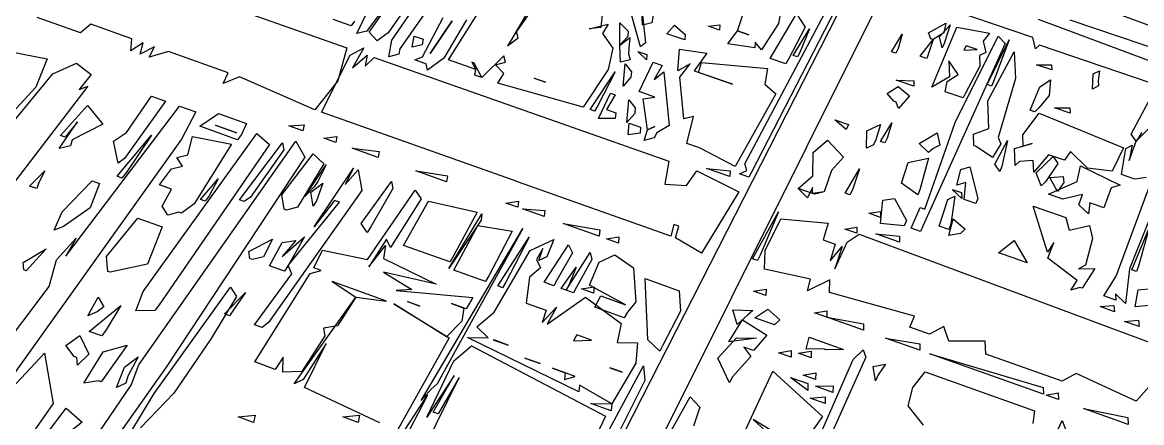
# Model space of a CAD drawing. Extents: x -685 to 123, y -1272 to 108.
# Drawn here: x -190.3 to 3.5, y -98.1 to -28.8 of the extents above; entities that cross this region are included whole.
import ezdxf

# ---------------------------------------------------------------- set-up
doc = ezdxf.new("R2010")
doc.units = 0

msp = doc.modelspace()

# ---------------------------------------------------------------- linework, layer by layer
for p, q in [((-137.0249, -199.4602), (-23.4357, 22.9217)), ((-18.7352, 21.3717), (-97.2268, -135.8497)), ((-107.6402, -8.7509), (-124.956, -33.3709)), ((-117.1517, -16.5052), (-126.9608, -30.6384)), ((-130.2625, -30.4937), (-121.3988, -17.8715)), ((-121.3988, -17.8715), (-130.0823, -29.5451)), ((-116.5447, -35.3017), (-107.429, -20.8156)), ((-116.5447, -35.3017), (-107.429, -20.8156)), ((-100.5683, -23.192), (-105.774, -32.0422)), ((-65.215, -53.2927), (-48.5265, -21.8846)), ((-13.3205, -22.6317), (15.6149, -33.3058)), ((-104.7404, -30.4295), (-99.8047, -23.4565)), ((-80.5495, -24.479), (-81.3171, -28.9097)), ((-48.5638, -24.5371), (-64.0523, -54.732)), ((-151.7634, -27.0268), (-134.1396, -33.2207)), ((-132.4, -30.76), (-130.3208, -26.4515)), ((-126.3521, -31.8643), (-123.0063, -27.019)), ((-89.8525, -26.9037), (-90.1397, -29.6729)), ((-89.8525, -26.9037), (-90.1397, -29.6729)), ((-83.2642, -33.0246), (-85.0722, -26.664)), ((-82.9355, -29.2996), (-83.075, -26.4124)), ((-83.075, -26.4124), (-82.407, -32.3566)), ((-66.4653, -30.2739), (-65.0851, -26.1118)), ((-58.9238, -26.4002), (-59.4054, -28.9885)), ((-15.3636, -31.4512), (-32.3721, -25.6422)), ((-180.2506, -30.6351), (-187.7548, -27.9735)), ((-133.3857, -29.399), (-136.5043, -28.306)), ((-132.8098, -28.5897), (-133.3857, -29.399)), ((-121.0276, -34.7487), (-117.4264, -27.9771)), ((-115.8764, -28.5179), (-119.688, -34.2)), ((-119.688, -34.2), (-115.8764, -28.5179)), ((-113.4047, -28.3935), (-117.331, -35.0262)), ((-86.843, -32.7505), (-86.8703, -28.8898)), ((-86.8703, -28.8898), (-85.4165, -30.351)), ((-81.3171, -28.9097), (-82.9355, -29.2996)), ((-59.4054, -28.9885), (-62.3178, -33.5887)), ((-60.8095, -35.0575), (-56.2622, -27.3152)), ((-56.2622, -27.3152), (-54.7896, -29.6557)), ((-33.4002, -30.6298), (-30.4209, -28.9643)), ((-30.4209, -28.9643), (-30.7558, -30.6372)), ((-14.4397, -28.2605), (13.722, -38.7333)), ((12.6388, -35.7433), (-8.91, -28.4094)), ((-178.4902, -29.1133), (-180.2506, -30.6351)), ((-171.3812, -31.6312), (-178.4902, -29.1133)), ((-130.6532, -30.3568), (-132.4, -30.76)), ((-130.0823, -29.5451), (-130.6532, -30.3568)), ((-128.8771, -31.9956), (-130.2625, -30.4937)), ((-126.9608, -30.6384), (-128.8771, -31.9956)), ((-104.4785, -31.5054), (-104.7404, -30.4295)), ((-92.169, -29.9323), (-88.8878, -29.147)), ((-92.169, -29.9323), (-88.8878, -29.147)), ((-90.1397, -29.6729), (-92.169, -29.9323)), ((-90.1397, -29.6729), (-92.169, -29.9323)), ((-88.8878, -29.147), (-89.8495, -30.7377)), ((-88.8878, -29.147), (-89.8495, -30.7377)), ((-89.8495, -30.7377), (-88.0997, -33.2862)), ((-89.8495, -30.7377), (-88.0997, -33.2862)), ((-85.4165, -30.351), (-85.5034, -31.282)), ((-78.6975, -30.7676), (-77.3992, -29.3184)), ((-75.6101, -31.837), (-78.6975, -30.7676)), ((-77.3992, -29.3184), (-75.5433, -30.9084)), ((-75.5433, -30.9084), (-75.6101, -31.837)), ((-71.5093, -29.4697), (-69.5348, -29.2141)), ((-69.5893, -30.1331), (-71.5093, -29.4697)), ((-69.5348, -29.2141), (-69.5893, -30.1331)), ((-68.1555, -32.5162), (-66.4653, -30.2739)), ((-66.4653, -30.2739), (-64.5446, -30.9371)), ((-64.5446, -30.9371), (-66.4653, -30.2739)), ((-54.7896, -29.6557), (-57.6779, -35.1928)), ((-56.8742, -34.5263), (-54.025, -29.9189)), ((-54.025, -29.9189), (-55.6875, -33.9954)), ((-39.8362, -33.8809), (-37.9479, -30.8766)), ((-37.9479, -30.8766), (-38.6904, -33.3564)), ((-33.0017, -31.6685), (-33.4002, -30.6298)), ((-32.8381, -40.0046), (-28.525, -29.613)), ((-30.7558, -30.6372), (-32.6201, -31.7993)), ((-31.4958, -31.2826), (-29.6628, -29.2237)), ((-29.6628, -29.2237), (-30.7112, -32.454)), ((-28.525, -29.613), (-22.8647, -30.6594)), ((-22.8647, -30.6594), (-23.9326, -32.0776)), ((-199.8353, -32.4183), (-186.0152, -35.1303)), ((-171.528, -33.7288), (-171.3812, -31.6312)), ((-169.4022, -32.3321), (-171.528, -33.7288)), ((-169.9382, -34.2927), (-169.4022, -32.3321)), ((-126.8738, -34.7447), (-126.3521, -31.8643)), ((-122.8267, -33.0999), (-122.4966, -31.1927)), ((-121.0957, -32.6927), (-122.8267, -33.0999)), ((-122.4966, -31.1927), (-120.9341, -31.7396)), ((-120.9341, -31.7396), (-121.0957, -32.6927)), ((-106.2938, -32.8532), (-104.4785, -31.5054)), ((-105.774, -32.0422), (-106.2938, -32.8532)), ((-85.5034, -31.282), (-86.843, -32.7505)), ((-86.843, -32.7505), (-85.1166, -31.4162)), ((-86.7246, -35.7216), (-86.843, -32.7505)), ((-85.1166, -31.4162), (-85.29, -33.2901)), ((-82.407, -32.3566), (-83.2642, -33.0246)), ((-63.4762, -33.1882), (-68.1555, -32.5162)), ((-63.4337, -32.2599), (-63.4762, -33.1882)), ((-62.3178, -33.5887), (-63.4337, -32.2599)), ((-34.8516, -34.6761), (-32.6201, -31.7993)), ((-20.1632, -32.4739), (-34.3944, -64.0952)), ((-32.6201, -31.7993), (-33.6987, -35.0725)), ((-32.6201, -31.7993), (-33.0017, -31.6685)), ((-31.0715, -33.2364), (-31.4958, -31.2826)), ((-30.7112, -32.454), (-31.0715, -33.2364)), ((-28.8181, -46.1247), (-21.3458, -31.1788)), ((-26.9183, -32.8515), (-27.2711, -33.6338)), ((-25.0082, -33.5062), (-26.9183, -32.8515)), ((-23.9326, -32.0776), (-23.4789, -34.0304)), ((-23.2573, -39.5842), (-19.4456, -31.8285)), ((-19.4456, -31.8285), (-22.1356, -39.0479)), ((-21.3458, -31.1788), (-20.1632, -32.4739)), ((-14.8785, -33.3902), (-15.3636, -31.4512)), ((-14.1708, -32.7437), (-14.8785, -33.3902)), ((14.9295, -42.6883), (-14.1708, -32.7437)), ((-167.4213, -33.0336), (-169.9382, -34.2927)), ((-168.3472, -34.857), (-167.4213, -33.0336)), ((-165.0419, -33.8764), (-168.3472, -34.857)), ((-154.7, -37.5392), (-165.0419, -33.8764)), ((-138.4921, -44.3605), (-133.5418, -34.4633)), ((-134.1396, -33.2207), (-135.6921, -38.9327)), ((-133.5418, -34.4633), (-131.2009, -33.2249)), ((-131.2009, -33.2249), (-133.13, -36.6863)), ((-133.13, -36.6863), (-130.5973, -34.4657)), ((-130.5973, -34.4657), (-130.9645, -36.4071)), ((-130.9645, -36.4071), (-129.4152, -34.8812)), ((-129.4152, -34.8812), (-78.363, -52.8237)), ((-125.1267, -34.3325), (-126.8738, -34.7447)), ((-124.956, -33.3709), (-125.1267, -34.3325)), ((-122.372, -35.2993), (-121.0276, -34.7487)), ((-106.9478, -34.6217), (-110.7801, -38.3429)), ((-106.9478, -34.6217), (-110.7801, -38.3429)), ((-106.6881, -35.7172), (-106.9478, -34.6217)), ((-106.6881, -35.7172), (-106.9478, -34.6217)), ((-88.0997, -33.2862), (-88.8658, -36.9485)), ((-88.0997, -33.2862), (-88.8658, -36.9485)), ((-85.29, -33.2901), (-85.3772, -34.2328)), ((-85.3772, -34.2328), (-85.0748, -35.315)), ((-82.2616, -35.3161), (-83.7359, -33.8302)), ((-83.7359, -33.8302), (-82.1807, -34.3706)), ((-82.1807, -34.3706), (-82.2616, -35.3161)), ((-76.7986, -37.2158), (-76.52, -33.4365)), ((-76.52, -33.4365), (-71.8041, -34.1118)), ((-71.8041, -34.1118), (-73.9972, -37.2143)), ((-56.1012, -34.7933), (-56.8742, -34.5263)), ((-55.6875, -33.9954), (-56.1012, -34.7933)), ((-39.0679, -34.1452), (-39.8362, -33.8809)), ((-38.6904, -33.3564), (-39.0679, -34.1452)), ((-34.0831, -34.9404), (-34.8516, -34.6761)), ((-27.2711, -33.6338), (-25.0082, -33.5062)), ((-23.4789, -34.0304), (-24.5917, -34.5528)), ((-24.5917, -34.5528), (-24.5227, -36.3947)), ((-23.1446, -42.4108), (-18.5936, -33.9054)), ((-18.5936, -33.9054), (-18.3616, -38.5102)), ((-186.0152, -35.1303), (-187.9645, -40.0164)), ((-185.0231, -37.7027), (-180.917, -35.8432)), ((-180.917, -35.8432), (-178.4055, -37.8411)), ((-120.7964, -35.8523), (-122.372, -35.2993)), ((-120.4023, -35.9906), (-120.7964, -35.8523)), ((-120.1691, -37.0994), (-120.4023, -35.9906)), ((-117.331, -35.0262), (-120.1691, -37.0994)), ((-111.8212, -36.9573), (-116.5447, -35.3017)), ((-111.8212, -36.9573), (-116.5447, -35.3017)), ((-112.4644, -35.7159), (-111.8212, -36.9573)), ((-112.0712, -35.8536), (-112.4644, -35.7159)), ((-110.7801, -38.3429), (-112.0712, -35.8536)), ((-108.3933, -36.1292), (-106.6881, -35.7172)), ((-108.3933, -36.1292), (-106.6881, -35.7172)), ((-106.9536, -37.6461), (-108.3933, -36.1292)), ((-106.9536, -37.6461), (-108.3933, -36.1292)), ((-85.0748, -35.315), (-86.7246, -35.7216)), ((-86.3019, -39.8322), (-85.9434, -35.9936)), ((-85.9434, -35.9936), (-84.8578, -37.3566)), ((-83.5434, -40.7952), (-81.0921, -35.7228)), ((-81.0921, -35.7228), (-79.5318, -36.2654)), ((-79.5318, -36.2654), (-80.9377, -38.7224)), ((-74.7121, -35.9945), (-76.7986, -37.2158)), ((-76.4774, -38.3064), (-74.7121, -35.9945)), ((-73.2163, -37.4857), (-72.702, -35.7246)), ((-72.702, -35.7246), (-61.2734, -36.803)), ((-61.2734, -36.803), (-61.7805, -39.5149)), ((-58.0968, -35.9959), (-60.8095, -35.0575)), ((-57.6779, -35.1928), (-58.0968, -35.9959)), ((-33.6987, -35.0725), (-34.0831, -34.9404)), ((-28.2828, -37.8554), (-29.8753, -35.47)), ((-29.8753, -35.47), (-29.8025, -38.2568)), ((-24.5227, -36.3947), (-27.0345, -41.0702)), ((-12.0342, -37.0503), (-14.7185, -36.1308)), ((-14.7185, -36.1308), (-12.093, -36.1309)), ((-12.093, -36.1309), (-12.0342, -37.0503)), ((-192.2387, -46.5043), (-185.0231, -37.7027)), ((-178.4055, -37.8411), (-180.4924, -40.4371)), ((-155.576, -39.3867), (-154.7, -37.5392)), ((-152.7053, -38.2456), (-155.576, -39.3867)), ((-139.6997, -43.9324), (-152.7053, -38.2456)), ((-111.965, -37.9273), (-111.8212, -36.9573)), ((-110.7801, -38.3429), (-111.965, -37.9273)), ((-108.0127, -39.3135), (-106.9536, -37.6461)), ((-108.0127, -39.3135), (-106.9536, -37.6461)), ((-101.7011, -38.4716), (-99.7288, -39.162)), ((-101.3068, -38.6097), (-101.7011, -38.4716)), ((-99.7288, -39.162), (-101.3068, -38.6097)), ((-88.8658, -36.9485), (-93.2199, -43.477)), ((-88.8658, -36.9485), (-93.2199, -43.477)), ((-92.0271, -43.8951), (-87.6903, -37.3583)), ((-87.6903, -37.3583), (-90.7331, -43.3275)), ((-84.9449, -38.3154), (-86.3019, -39.8322)), ((-84.8578, -37.3566), (-84.9449, -38.3154)), ((-80.9377, -38.7224), (-79.2166, -37.3533)), ((-79.2166, -37.3533), (-78.3124, -46.6583)), ((-75.7804, -45.5165), (-76.4774, -38.3064)), ((-73.9972, -37.2143), (-67.3498, -39.5242)), ((-67.3498, -39.5242), (-73.2163, -37.4857)), ((-29.8025, -38.2568), (-32.8381, -40.0046)), ((-30.1653, -39.0597), (-28.2828, -37.8554)), ((-18.3616, -38.5102), (-21.338, -48.7123)), ((-5.0438, -40.3492), (-4.8777, -37.7037)), ((-4.8777, -37.7037), (-3.8019, -37.1777)), ((-3.8019, -37.1777), (-4.0362, -38.8891)), ((-178.9883, -39.8556), (-251.1952, -133.8933)), ((-187.9645, -40.0164), (-192.7292, -45.1675)), ((-180.4924, -40.4371), (-178.9883, -39.8556)), ((-135.6921, -38.9327), (-139.6997, -43.9324)), ((-93.2199, -43.477), (-108.0127, -39.3135)), ((-93.2199, -43.477), (-108.0127, -39.3135)), ((-61.7805, -39.5149), (-59.8602, -41.1521)), ((-40.5799, -41.104), (-38.6424, -39.8809)), ((-35.9307, -39.8758), (-39.0374, -38.8037)), ((-39.0374, -38.8037), (-35.9431, -38.9338)), ((-38.6424, -39.8809), (-36.6861, -41.5014)), ((-35.9431, -38.9338), (-35.9307, -39.8758)), ((-30.5065, -40.8087), (-30.1653, -39.0597)), ((-22.4832, -39.8505), (-23.2573, -39.5842)), ((-22.1356, -39.0479), (-22.4832, -39.8505)), ((-15.7871, -44.012), (-14.1159, -39.9681)), ((-14.1159, -39.9681), (-12.301, -38.768)), ((-12.301, -38.768), (-12.5115, -41.436)), ((-3.9615, -39.8157), (-5.0438, -40.3492)), ((-4.0362, -38.8891), (-3.9615, -39.8157)), ((1.6529, -48.1535), (5.7918, -40.4582)), ((-165.527, -42.4289), (-172.6226, -52.3895)), ((-172.3095, -47.8894), (-167.9477, -41.5665)), ((-167.9477, -41.5665), (-165.527, -42.4289)), ((-90.5359, -45.4432), (-88.4595, -41.0844)), ((-87.6693, -41.3606), (-89.1441, -43.8841)), ((-88.4595, -41.0844), (-87.6693, -41.3606)), ((-85.6544, -46.1287), (-85.2967, -42.19)), ((-85.2967, -42.19), (-84.1959, -43.5847)), ((-80.7813, -41.7594), (-83.5434, -40.7952)), ((-82.8379, -42.0434), (-80.7813, -41.7594)), ((-82.0615, -47.3881), (-82.8379, -42.0434)), ((-59.8602, -41.1521), (-66.8765, -53.7414)), ((-39.4038, -42.4626), (-40.5799, -41.104)), ((-39.0126, -42.5979), (-39.4038, -42.4626)), ((-38.6144, -43.6917), (-39.0126, -42.5979)), ((-36.6861, -41.5014), (-38.6144, -43.6917)), ((-27.3938, -41.8821), (-30.5065, -40.8087)), ((-27.0345, -41.0702), (-27.3938, -41.8821)), ((-22.9536, -47.1978), (-23.1446, -42.4108)), ((-12.5115, -41.436), (-14.2825, -43.5991)), ((-0.9067, -72.7185), (10.4117, -42.0379)), ((-183.7254, -48.4015), (-179.0609, -43.1999)), ((-182.7826, -69.2564), (-163.1035, -43.2922)), ((-179.0609, -43.1999), (-176.3924, -46.4274)), ((-163.1035, -43.2922), (-160.2726, -44.3006)), ((-160.2726, -44.3006), (-162.7758, -49.0228)), ((-104.8076, -56.2992), (-138.4921, -44.3605)), ((-91.2316, -44.1739), (-92.0271, -43.8951)), ((-90.7331, -43.3275), (-91.2316, -44.1739)), ((-89.1441, -43.8841), (-87.5539, -44.4411)), ((-87.5539, -44.4411), (-87.6479, -45.43)), ((-84.2827, -44.5685), (-85.6544, -46.1287)), ((-84.1959, -43.5847), (-84.2827, -44.5685)), ((-17.0968, -48.2696), (-14.227, -44.5494)), ((-15.0072, -44.2806), (-15.7871, -44.012)), ((-14.2825, -43.5991), (-15.0072, -44.2806)), ((-14.227, -44.5494), (0.3414, -50.5052)), ((-11.6158, -43.5889), (-8.9565, -43.5788)), ((-8.8906, -44.5264), (-11.6158, -43.5889)), ((-8.9565, -43.5788), (-8.8906, -44.5264)), ((-183.9333, -50.6579), (-180.767, -46.0039)), ((-180.767, -46.0039), (-182.905, -48.6962)), ((-176.3924, -46.4274), (-181.6738, -49.1384)), ((-159.5605, -46.7867), (-156.3828, -44.5767)), ((-156.3828, -44.5767), (-151.5228, -46.3067)), ((-151.5228, -46.3067), (-152.3997, -48.2208)), ((-87.6479, -45.43), (-90.5359, -45.4432)), ((-85.4349, -48.2633), (-85.2555, -46.2686)), ((-85.2555, -46.2686), (-83.2598, -46.968)), ((-74.1244, -45.0872), (-75.7804, -45.5165)), ((-75.2584, -49.7725), (-74.1244, -45.0872)), ((-47.6911, -47.337), (-49.6548, -45.6732)), ((-49.6548, -45.6732), (-47.2845, -46.4968)), ((-47.2845, -46.4968), (-47.6911, -47.337)), ((-44.1202, -47.5964), (-41.7454, -46.468)), ((-41.7454, -46.468), (-42.5371, -49.1291)), ((-41.7431, -49.4052), (-39.776, -46.1801)), ((-39.776, -46.1801), (-40.5548, -48.8354)), ((-34.0368, -61.1299), (-28.8181, -46.1247)), ((-182.905, -48.6962), (-183.7254, -48.4015)), ((-174.5168, -49.3937), (-172.3095, -47.8894)), ((-173.8985, -55.4441), (-167.9461, -48.3105)), ((-167.9461, -48.3105), (-172.3671, -54.8188)), ((-169.3746, -75.3993), (-149.7246, -48.0582)), ((-153.0448, -49.1112), (-159.5605, -46.7867)), ((-156.8729, -46.6262), (-153.2137, -47.9306)), ((-156.4666, -46.771), (-156.8729, -46.6262)), ((-153.2137, -47.9306), (-156.4666, -46.771)), ((-152.3997, -48.2208), (-153.0448, -49.1112)), ((-149.7246, -48.0582), (-147.5091, -49.9643)), ((-144.1816, -46.7088), (-141.5376, -46.5496)), ((-141.7497, -47.5732), (-144.1816, -46.7088)), ((-141.5376, -46.5496), (-141.7497, -47.5732)), ((-83.3452, -47.9653), (-85.4349, -48.2633)), ((-83.2598, -46.968), (-83.3452, -47.9653)), ((-82.6289, -49.2481), (-82.0615, -47.3881)), ((-82.0615, -47.3881), (-80.7823, -46.8129)), ((-80.7823, -46.8129), (-82.0615, -47.3881)), ((-80.4627, -47.9484), (-80.943, -48.8078)), ((-78.3124, -46.6583), (-80.4627, -47.9484)), ((-44.1324, -50.551), (-44.1202, -47.5964)), ((-35.0115, -49.7813), (-31.8982, -47.9432)), ((-31.8982, -47.9432), (-31.4601, -50.0375)), ((-25.6385, -48.1835), (-22.9536, -47.1978)), ((-25.5716, -50.136), (-25.6385, -48.1835)), ((-16.9957, -50.2145), (-17.0968, -48.2696)), ((2.5249, -49.3845), (1.6529, -48.1535)), ((2.5249, -49.3845), (4.6003, -47.3154)), ((3.52, -47.8682), (2.5249, -49.3845)), ((-162.7758, -49.0228), (-201.2476, -102.8483)), ((-181.9787, -50.1924), (-183.9333, -50.6579)), ((-181.6738, -49.1384), (-181.9787, -50.1924)), ((-173.7345, -53.1558), (-174.5168, -49.3937)), ((-170.1404, -88.0699), (-142.9909, -49.3438)), ((-147.5091, -49.9643), (-166.6438, -77.6629)), ((-161.6572, -51.704), (-160.8837, -48.5661)), ((-160.8837, -48.5661), (-154.1013, -49.8593)), ((-154.1013, -49.8593), (-160.5814, -60.2385)), ((-152.7392, -59.5313), (-145.2462, -49.6535)), ((-145.2462, -49.6535), (-145.0595, -50.8376)), ((-142.9909, -49.3438), (-141.38, -52.1493)), ((-138.0966, -48.8717), (-135.8641, -48.5648)), ((-136.0644, -49.5941), (-138.0966, -48.8717)), ((-135.8641, -48.5648), (-136.0644, -49.5941)), ((-80.943, -48.8078), (-82.6289, -49.2481)), ((-73.2535, -50.4752), (-75.2584, -49.7725)), ((-53.3652, -51.3301), (-50.9104, -49.1839)), ((-53.3652, -51.3301), (-50.9104, -49.1839)), ((-50.9104, -49.1839), (-48.1484, -52.1454)), ((-50.9104, -49.1839), (-48.1484, -52.1454)), ((-42.9357, -49.9771), (-44.1324, -50.551)), ((-42.5371, -49.1291), (-42.9357, -49.9771)), ((-40.9488, -49.6814), (-41.7431, -49.4052)), ((-40.5548, -48.8354), (-40.9488, -49.6814)), ((-33.4064, -51.3194), (-35.0115, -49.7813)), ((-31.4601, -50.0375), (-32.6301, -50.6083)), ((-25.1756, -50.2733), (-25.5716, -50.136)), ((-22.3613, -52.22), (-25.1756, -50.2733)), ((-20.9008, -49.8235), (-22.3613, -52.22)), ((-21.9229, -53.3473), (-19.76, -49.2582)), ((-21.338, -48.7123), (-20.9008, -49.8235)), ((-19.76, -49.2582), (-20.7278, -53.7621)), ((-18.5281, -50.6448), (-15.4685, -49.7856)), ((-15.4685, -49.7856), (-16.9957, -50.2145)), ((0.735, -50.6408), (1.828, -50.0792)), ((1.3027, -52.724), (2.5249, -49.3845)), ((1.828, -50.0792), (1.3027, -52.724)), ((-141.38, -52.1493), (-165.4422, -88.4717)), ((-163.563, -52.1693), (-161.6572, -51.704)), ((-162.5909, -53.6708), (-163.563, -52.1693)), ((-145.0595, -50.8376), (-150.8351, -59.0484)), ((-145.3887, -58.6823), (-139.9414, -51.5433)), ((-139.9414, -51.5433), (-138.1039, -53.3172)), ((-128.7323, -52.2003), (-133.216, -50.6065)), ((-133.216, -50.6065), (-128.5474, -51.1636)), ((-128.5474, -51.1636), (-128.7323, -52.2003)), ((-72.8522, -50.6159), (-73.2535, -50.4752)), ((-66.8765, -53.7414), (-72.8522, -50.6159)), ((-53.4587, -55.3577), (-53.3652, -51.3301)), ((-53.4587, -55.3577), (-53.3652, -51.3301)), ((-48.1484, -52.1454), (-50.1973, -54.4592)), ((-48.1484, -52.1454), (-50.1973, -54.4592)), ((-36.9519, -53.0511), (-33.3886, -52.3103)), ((-33.3886, -52.3103), (-34.8937, -57.7784)), ((-32.6301, -50.6083), (-33.4064, -51.3194)), ((-18.384, -53.5994), (-18.5281, -50.6448)), ((-12.6449, -51.7196), (-15.197, -54.7047)), ((-14.7983, -54.843), (-11.8529, -51.9936)), ((-9.8716, -52.679), (-12.6449, -51.7196)), ((-11.8529, -51.9936), (-10.9976, -53.2516)), ((-8.8168, -51.1304), (-9.8716, -52.679)), ((-5.9038, -54.0517), (-8.8168, -51.1304)), ((0.3414, -50.5052), (-1.6129, -54.5758)), ((-0.0239, -55.1252), (0.735, -50.6408)), ((-172.6226, -52.3895), (-173.7345, -53.1558)), ((-166.5601, -56.9077), (-164.5065, -54.1416)), ((-164.5065, -54.1416), (-162.5909, -53.6708)), ((-138.1039, -53.3172), (-142.7028, -60.8034)), ((-141.435, -58.9454), (-137.694, -53.4633)), ((-139.7982, -64.1795), (-132.9843, -54.0216)), ((-137.694, -53.4633), (-139.1405, -56.3347)), ((-132.9843, -54.0216), (-134.3996, -56.8933)), ((-78.363, -52.8237), (-79.0758, -56.7823)), ((-67.7898, -55.4958), (-71.8333, -54.0756)), ((-71.8333, -54.0756), (-67.7362, -54.4751)), ((-64.8596, -54.4488), (-65.215, -53.2927)), ((-47.8188, -58.3588), (-45.3534, -54.127)), ((-45.3534, -54.127), (-46.5939, -57.7605)), ((-38.1174, -56.653), (-36.9519, -53.0511)), ((-28.5166, -56.986), (-27.8011, -54.2531)), ((-27.8011, -54.2531), (-26.2346, -53.8115)), ((-26.2346, -53.8115), (-24.8605, -59.2626)), ((-21.0833, -54.6181), (-21.9229, -53.3473)), ((-20.7278, -53.7621), (-21.0833, -54.6181)), ((-17.6376, -52.886), (-18.384, -53.5994)), ((-15.3062, -52.7251), (-17.6376, -52.886)), ((-15.197, -54.7047), (-15.3062, -52.7251)), ((-10.9976, -53.2516), (-13.1437, -56.3941)), ((-7.6795, -56.3374), (-7.0949, -53.6396)), ((-7.0949, -53.6396), (-0.2518, -56.9713)), ((-1.6129, -54.5758), (-5.9038, -54.0517)), ((-189.0649, -57.1295), (-186.4319, -54.4824)), ((-186.4319, -54.4824), (-187.4888, -56.4946)), ((-173.0686, -55.7429), (-173.8985, -55.4441)), ((-172.3671, -54.8188), (-173.0686, -55.7429)), ((-159.4873, -59.4521), (-156.3958, -55.8926)), ((-156.3958, -55.8926), (-157.9816, -58.8184)), ((-134.3996, -56.8933), (-132.1643, -54.3137)), ((-132.1643, -54.3137), (-131.5112, -57.9245)), ((-116.8665, -56.418), (-122.1938, -54.5244)), ((-122.1938, -54.5244), (-116.7064, -55.3695)), ((-116.7064, -55.3695), (-116.8665, -56.418)), ((-75.3404, -57.0389), (-73.5143, -54.5278)), ((-73.5143, -54.5278), (-66.2714, -58.1221)), ((-67.7362, -54.4751), (-67.7898, -55.4958)), ((-66.12, -55.0423), (-64.8596, -54.4488)), ((-64.5026, -55.61), (-66.12, -55.0423)), ((-64.0523, -54.732), (-64.5026, -55.61)), ((-55.9626, -57.5693), (-53.4587, -55.3577)), ((-55.9626, -57.5693), (-53.4587, -55.3577)), ((-50.1973, -54.4592), (-51.4808, -58.1065)), ((-50.1973, -54.4592), (-51.4808, -58.1065)), ((-13.8856, -57.1177), (-14.7983, -54.843)), ((-12.4045, -55.6732), (-10.0735, -55.5077)), ((-11.0801, -58.0919), (-12.4045, -55.6732)), ((-10.0735, -55.5077), (-10.0082, -56.5043)), ((1.9641, -55.8124), (-0.0239, -55.1252)), ((2.3619, -55.95), (1.9641, -55.8124)), ((4.258, -55.6478), (2.3619, -55.95)), ((-187.8118, -57.5828), (-189.0649, -57.1295)), ((-187.4888, -56.4946), (-187.8118, -57.5828)), ((-183.4208, -61.6002), (-178.2269, -56.2521)), ((-176.9789, -56.7021), (-178.5999, -60.9149)), ((-178.2269, -56.2521), (-176.9789, -56.7021)), ((-164.4823, -57.6552), (-166.5601, -56.9077)), ((-166.1316, -60.6134), (-164.4823, -57.6552)), ((-131.5112, -57.9245), (-147.6968, -80.7669)), ((-139.7645, -57.2506), (-141.435, -58.9454)), ((-140.3911, -58.1704), (-138.3157, -56.6294)), ((-139.1405, -56.3347), (-139.7645, -57.2506)), ((-138.3157, -56.6294), (-139.3606, -59.6883)), ((-131.6554, -63.6038), (-126.4157, -56.3616)), ((-130.536, -69.867), (-122.3, -57.8277)), ((-126.1857, -57.566), (-129.9848, -64.2025)), ((-126.4157, -56.3616), (-126.1857, -57.566)), ((-122.3, -57.8277), (-121.2345, -59.3311)), ((-104.3985, -56.4441), (-104.8076, -56.2992)), ((-78.0542, -65.7813), (-104.3985, -56.4441)), ((-79.0758, -56.7823), (-75.3404, -57.0389)), ((-66.2714, -58.1221), (-72.7293, -68.7709)), ((-53.5298, -58.4226), (-55.9626, -57.5693)), ((-54.3666, -59.1675), (-55.9626, -57.5693)), ((-53.506, -57.3967), (-54.3666, -59.1675)), ((-53.5298, -58.4226), (-53.506, -57.3967)), ((-51.4808, -58.1065), (-53.5298, -58.4226)), ((-51.4808, -58.1065), (-53.124, -58.5649)), ((-46.5939, -57.7605), (-47.0085, -58.6426)), ((-35.2828, -58.6555), (-38.1174, -56.653)), ((-34.8937, -57.7784), (-35.2828, -58.6555)), ((-27.6529, -59.2955), (-29.2939, -57.717)), ((-29.2939, -57.717), (-27.6828, -58.2787)), ((-26.9395, -56.5371), (-28.5166, -56.986)), ((-27.2491, -59.4364), (-26.9395, -56.5371)), ((-13.1437, -56.3941), (-13.8856, -57.1177)), ((-12.6233, -58.5414), (-7.6795, -56.3374)), ((-10.0082, -56.5043), (-11.0801, -58.0919)), ((-1.7652, -57.4155), (-3.0446, -60.8824)), ((-0.2518, -56.9713), (-1.7652, -57.4155)), ((-158.6537, -59.752), (-159.4873, -59.4521)), ((-157.9816, -58.8184), (-158.6537, -59.752)), ((-151.9067, -59.8303), (-152.7392, -59.5313)), ((-150.8351, -59.0484), (-151.9067, -59.8303)), ((-145.0084, -61.1397), (-145.3887, -58.6823)), ((-144.301, -70.892), (-135.4179, -59.9499)), ((-139.9892, -60.6173), (-140.3911, -58.1704)), ((-139.3606, -59.6883), (-139.9892, -60.6173)), ((-136.2476, -59.653), (-139.7982, -64.1795)), ((-135.4179, -59.9499), (-136.2476, -59.653)), ((-121.2345, -59.3311), (-126.5916, -67.7497)), ((-124.3075, -67.4007), (-119.9949, -59.773)), ((-119.9949, -59.773), (-111.5621, -61.6529)), ((-106.5843, -60.0728), (-104.3879, -59.7449)), ((-104.5219, -60.8059), (-106.5843, -60.0728)), ((-104.3879, -59.7449), (-104.5219, -60.8059)), ((-53.124, -58.5649), (-53.5298, -58.4226)), ((-47.0085, -58.6426), (-47.8188, -58.3588)), ((-41.7319, -63.6019), (-41.3298, -59.6031)), ((-41.3298, -59.6031), (-39.3076, -59.2862)), ((-39.3076, -59.2862), (-37.2515, -63.0938)), ((-31.5558, -64.055), (-30.0492, -59.4695)), ((-30.0492, -59.4695), (-28.8639, -58.873)), ((-28.8639, -58.873), (-29.5408, -63.7296)), ((-27.6828, -58.2787), (-27.6529, -59.2955)), ((-25.229, -60.1411), (-27.2491, -59.4364)), ((-24.8605, -59.2626), (-25.229, -60.1411)), ((-10.6145, -59.2394), (-12.6233, -58.5414)), ((-10.2126, -59.3791), (-10.6145, -59.2394)), ((-6.7367, -58.6176), (-10.2126, -59.3791)), ((-7.3966, -60.3576), (-6.7367, -58.6176)), ((-5.4584, -60.0442), (-5.7111, -61.9342)), ((-3.0446, -60.8824), (-5.4584, -60.0442)), ((-184.7977, -64.7862), (-183.4208, -61.6002)), ((-178.5999, -60.9149), (-182.0505, -63.32)), ((-165.1487, -62.1626), (-166.1316, -60.6134)), ((-163.2016, -61.6698), (-165.1487, -62.1626)), ((-162.7827, -61.8209), (-163.2016, -61.6698)), ((-160.5814, -60.2385), (-162.7827, -61.8209)), ((-144.5916, -61.2893), (-145.0084, -61.1397)), ((-142.7028, -60.8034), (-144.5916, -61.2893)), ((-116.4787, -71.3793), (-110.7339, -61.9479)), ((-111.5621, -61.6529), (-115.7311, -69.3106)), ((-110.7339, -61.9479), (-110.8827, -63.0214)), ((-99.9777, -62.4211), (-103.6964, -61.0993)), ((-103.6964, -61.0993), (-99.8533, -61.3556)), ((-99.8533, -61.3556), (-99.9777, -62.4211)), ((-63.8801, -69.7052), (-59.3823, -61.5998)), ((-59.3823, -61.5998), (-62.5878, -69.0675)), ((-43.7713, -61.8452), (-41.7336, -61.5229)), ((-41.7327, -62.5602), (-43.7713, -61.8452)), ((-41.7336, -61.5229), (-41.7327, -62.5602)), ((-36.4236, -64.4223), (-34.8486, -60.8459)), ((-34.8486, -60.8459), (-34.0368, -61.1299)), ((-12.8257, -68.5493), (-15.2675, -60.601)), ((-15.2675, -60.601), (-9.6104, -62.5706)), ((-5.7111, -61.9342), (-7.3966, -60.3576)), ((-182.0505, -63.32), (-183.2101, -64.1283)), ((-175.7664, -69.3084), (-170.3256, -62.6978)), ((-170.3256, -62.6978), (-166.1182, -64.2185)), ((-130.5965, -65.1452), (-131.6554, -63.6038)), ((-110.8827, -63.0214), (-116.4787, -71.3793)), ((-115.6338, -71.6825), (-111.448, -63.9512)), ((-111.448, -63.9512), (-105.4799, -64.9475)), ((-90.4451, -65.8095), (-96.6668, -63.598)), ((-96.6668, -63.598), (-90.341, -64.7343)), ((-77.4881, -63.7939), (-78.0542, -65.7813)), ((-76.663, -64.086), (-77.4881, -63.7939)), ((-61.715, -68.2855), (-59.009, -62.7905)), ((-59.009, -62.7905), (-50.7603, -63.5773)), ((-50.7603, -63.5773), (-51.6397, -66.4516)), ((-37.65, -63.9922), (-41.7319, -63.6019)), ((-37.2515, -63.0938), (-37.65, -63.9922)), ((-29.5408, -63.7296), (-29.9228, -64.627)), ((-29.8972, -65.6715), (-29.1602, -62.8357)), ((-29.1602, -62.8357), (-27.0937, -64.5861)), ((-9.6104, -62.5706), (-9.0693, -64.7679)), ((4.9237, -62.6643), (1.3846, -71.4643)), ((-183.2101, -64.1283), (-184.7977, -64.7862)), ((-166.1182, -64.2185), (-168.6517, -70.6498)), ((-129.9848, -64.2025), (-130.5965, -65.1452)), ((-121.2395, -94.2194), (-103.6811, -64.4604)), ((-103.6811, -64.4604), (-118.5024, -91.3864)), ((-105.4799, -64.9475), (-109.561, -72.6893)), ((-90.341, -64.7343), (-90.4451, -65.8095)), ((-77.2257, -66.0749), (-76.663, -64.086)), ((-47.8909, -64.5864), (-45.8312, -64.2572)), ((-45.839, -65.3081), (-47.8909, -64.5864)), ((-47.5034, -66.8426), (-45.4284, -65.4525)), ((-45.8312, -64.2572), (-45.839, -65.3081)), ((-45.4284, -65.4525), (6.1976, -84.68)), ((-38.444, -66.8535), (-42.5511, -65.41)), ((-42.5511, -65.41), (-38.4517, -65.7997)), ((-38.4517, -65.7997), (-38.444, -66.8535)), ((-34.7874, -64.9962), (-36.4236, -64.4223)), ((-34.3944, -64.0952), (-34.7874, -64.9962)), ((-29.9228, -64.627), (-31.5558, -64.055)), ((-27.8799, -65.3426), (-29.8972, -65.6715)), ((-27.0937, -64.5861), (-27.8799, -65.3426)), ((-9.0693, -64.7679), (-5.5607, -63.9806)), ((-5.5607, -63.9806), (-5.0019, -66.186)), ((1.7955, -71.6078), (4.7126, -64.5655)), ((4.7126, -64.5655), (2.9343, -70.9838)), ((-184.3845, -69.9306), (-180.9848, -66.1709)), ((-180.9848, -66.1709), (-182.7826, -69.2564)), ((-151.0827, -68.4429), (-146.9921, -66.32)), ((-146.9921, -66.32), (-148.5421, -69.3604)), ((-147.506, -70.9455), (-145.307, -66.9272)), ((-145.3436, -69.3095), (-141.4915, -65.9259)), ((-142.9748, -66.5772), (-145.3436, -69.3095)), ((-145.307, -66.9272), (-142.9748, -66.5772)), ((-141.4915, -65.9259), (-144.301, -70.892)), ((-127.2447, -66.3473), (-130.309, -71.1371)), ((-130.309, -71.1371), (-127.4322, -67.448)), ((-127.4322, -67.448), (-127.8098, -69.664)), ((-126.5916, -67.7497), (-127.2447, -66.3473)), ((-116.3149, -70.2671), (-124.3075, -67.4007)), ((-108.0147, -74.4171), (-102.5651, -65.9866)), ((-102.5651, -65.9866), (-106.5995, -73.7514)), ((-102.4103, -68.3143), (-98.2721, -66.3872)), ((-99.9836, -73.789), (-95.771, -67.2782)), ((-98.2721, -66.3872), (-99.4783, -69.361)), ((-95.771, -67.2782), (-95.0516, -68.6651)), ((-89.1986, -66.2526), (-87.0225, -65.913)), ((-87.1195, -66.9916), (-89.1986, -66.2526)), ((-87.0225, -65.913), (-87.1195, -66.9916)), ((-72.7293, -68.7709), (-77.2257, -66.0749)), ((-51.6397, -66.4516), (-49.5783, -67.1781)), ((-49.5783, -67.1781), (-50.4562, -70.0941)), ((-50.4562, -70.0941), (-48.3405, -67.6143)), ((-49.6421, -71.4661), (-47.5034, -66.8426)), ((-48.3405, -67.6143), (-49.6421, -71.4661)), ((-21.2859, -68.6897), (-18.5567, -66.5447)), ((-18.5567, -66.5447), (-16.3499, -70.4198)), ((-11.723, -66.8855), (-12.8257, -68.5493)), ((-12.7643, -69.6017), (-11.723, -66.8855)), ((-5.0019, -66.186), (-6.2577, -70.8467)), ((-190.1778, -70.3488), (-186.1931, -68.0148)), ((-186.1931, -68.0148), (-189.6575, -71.8123)), ((-175.517, -71.9014), (-175.7664, -69.3084)), ((-150.9022, -69.718), (-151.0827, -68.4429)), ((-150.4779, -69.8713), (-150.9022, -69.718)), ((-148.5421, -69.3604), (-150.4779, -69.8713)), ((-139.8329, -71.2981), (-138.3394, -68.246)), ((-138.3394, -68.246), (-130.536, -69.867)), ((-127.8098, -69.664), (-118.6746, -74.134)), ((-115.7311, -69.3106), (-116.3149, -70.2671)), ((-108.6033, -78.9515), (-102.4103, -68.3143)), ((-100.1897, -67.9677), (-101.2833, -69.8607)), ((-100.8636, -70.0106), (-100.1897, -67.9677)), ((-99.4783, -69.361), (-100.8636, -70.0106)), ((-95.0516, -68.6651), (-97.7461, -73.4298)), ((-96.1753, -75.1527), (-92.014, -68.6166)), ((-92.014, -68.6166), (-91.7038, -69.8586)), ((-90.4471, -70.3066), (-87.7326, -69.0141)), ((-87.7326, -69.0141), (-84.4802, -71.3004)), ((-63.048, -69.9999), (-63.8801, -69.7052)), ((-62.5878, -69.0675), (-63.048, -69.9999)), ((-61.8416, -71.5274), (-61.715, -68.2855)), ((-18.4079, -69.6985), (-21.2859, -68.6897)), ((-17.9965, -69.8427), (-18.4079, -69.6985)), ((-7.6851, -73.4568), (-12.7643, -69.6017)), ((-190.0868, -71.6555), (-190.1778, -70.3488)), ((-189.6575, -71.8123), (-190.0868, -71.6555)), ((-185.6885, -74.5429), (-184.3845, -69.9306)), ((-168.6517, -70.6498), (-175.0888, -72.0573)), ((-144.9552, -71.8674), (-147.506, -70.9455)), ((-144.301, -70.892), (-144.9552, -71.8674)), ((-143.6787, -72.3287), (-144.301, -70.892)), ((-138.5591, -71.7577), (-139.8329, -71.2981)), ((-110.1339, -73.6565), (-115.6338, -71.6825)), ((-100.5716, -71.2643), (-102.5188, -72.8811)), ((-101.2833, -69.8607), (-100.5716, -71.2643)), ((-97.0222, -74.8494), (-94.4429, -71.1588)), ((-94.4429, -71.1588), (-95.6338, -74.1857)), ((-91.7038, -69.8586), (-94.3653, -74.6395)), ((-92.1395, -74.2793), (-90.4471, -70.3066)), ((-84.4802, -71.3004), (-84.0983, -77.1544)), ((-53.8737, -73.2491), (-61.8416, -71.5274)), ((-16.3499, -70.4198), (-17.9965, -69.8427)), ((-6.2577, -70.8467), (-7.418, -71.4731)), ((-7.418, -71.4731), (-4.6127, -71.4222)), ((-4.6127, -71.4222), (-6.7836, -74.8181)), ((1.3846, -71.4643), (0.6894, -77.4392)), ((2.6175, -71.8949), (1.7955, -71.6078)), ((2.9343, -70.9838), (2.6175, -71.8949)), ((-175.0888, -72.0573), (-175.517, -71.9014)), ((-150.1056, -81.1524), (-143.6787, -72.3287)), ((-150.0381, -87.575), (-140.4768, -72.2731)), ((-140.4768, -72.2731), (-138.5591, -71.7577)), ((-118.6746, -74.134), (-127.7668, -72.0523)), ((-127.7668, -72.0523), (-122.8529, -75.0173)), ((-109.561, -72.6893), (-110.1339, -73.6565)), ((-102.5188, -72.8811), (-103.0553, -77.377)), ((-97.7461, -73.4298), (-98.2919, -74.3948)), ((-81.9917, -83.7571), (-82.4706, -73.1502)), ((-82.4706, -73.1502), (-76.5743, -75.2522)), ((-54.3442, -75.2917), (-53.8737, -73.2491)), ((-50.5099, -73.3421), (-54.3442, -75.2917)), ((-50.5462, -75.5308), (-50.5099, -73.3421)), ((-8.7845, -75.1656), (-7.6851, -73.4568)), ((-3.0502, -76.1275), (-0.9067, -72.7185)), ((-205.7915, -101.1505), (-185.6885, -74.5429)), ((-170.6838, -78.7425), (-169.3746, -75.3993)), ((-167.4912, -93.0529), (-154.2755, -74.6278)), ((-155.2988, -79.2618), (-151.7033, -75.5611)), ((-154.2755, -74.6278), (-153.241, -76.2464)), ((-151.7033, -75.5611), (-153.747, -78.5662)), ((-127.2517, -77.0492), (-136.6457, -73.6567)), ((-136.6457, -73.6567), (-132.5835, -76.3388)), ((-122.8529, -75.0173), (-125.5928, -75.2307)), ((-125.5928, -75.2307), (-112.2931, -76.4296)), ((-107.1665, -74.7216), (-108.0147, -74.4171)), ((-106.5995, -73.7514), (-107.1665, -74.7216)), ((-98.2919, -74.3948), (-99.9836, -73.789)), ((-96.1753, -75.1527), (-97.0222, -74.8494)), ((-95.6338, -74.1857), (-96.1753, -75.1527)), ((-94.9043, -75.6078), (-96.1753, -75.1527)), ((-94.3653, -74.6395), (-94.9043, -75.6078)), ((-93.5193, -74.9423), (-91.2945, -74.5814)), ((-91.4027, -75.6996), (-93.5193, -74.9423)), ((-85.89, -77.6722), (-92.1395, -74.2793)), ((-91.2945, -74.5814), (-91.4027, -75.6996)), ((-76.5743, -75.2522), (-76.3771, -78.7594)), ((-63.6959, -75.3176), (-61.5499, -74.9607)), ((-61.5921, -76.0654), (-63.6959, -75.3176)), ((-61.5499, -74.9607), (-61.5921, -76.0654)), ((-35.8297, -79.6399), (-50.5462, -75.5308)), ((-7.198, -74.6728), (-8.7845, -75.1656)), ((-6.7836, -74.8181), (-7.198, -74.6728)), ((2.3536, -78.0229), (2.9, -75.0846)), ((2.9, -75.0846), (5.2837, -74.8838)), ((-178.9751, -79.5811), (-177.1713, -76.3729)), ((-177.1713, -76.3729), (-176.1826, -78.0178)), ((-153.241, -76.2464), (-157.6488, -83.5035)), ((-143.2456, -91.3579), (-132.5835, -76.3388)), ((-132.5835, -76.3388), (-135.7728, -81.3418)), ((-132.5835, -76.3388), (-127.2517, -77.0492)), ((-116.8626, -83.246), (-125.9675, -77.513)), ((-125.9675, -77.513), (-116.4306, -83.4023)), ((-123.6424, -77.1406), (-121.5029, -77.9126)), ((-123.2147, -77.2949), (-123.6424, -77.1406)), ((-121.5029, -77.9126), (-123.2147, -77.2949)), ((-113.4626, -78.4005), (-116.0277, -77.4764)), ((-116.0277, -77.4764), (-113.8904, -78.2464)), ((-112.2931, -76.4296), (-113.4626, -78.4005)), ((-103.0553, -77.377), (-99.6448, -78.602)), ((-99.473, -81.0415), (-92.7844, -76.3669)), ((-92.7844, -76.3669), (-86.6087, -80.9209)), ((-91.1953, -78.1034), (-90.1318, -76.1544)), ((-90.1318, -76.1544), (-85.89, -77.6722)), ((-84.0983, -77.1544), (-85.5611, -78.9536)), ((-0.9734, -76.856), (-3.0502, -76.1275)), ((0.6894, -77.4392), (-1.0603, -75.7788)), ((-1.0603, -75.7788), (-0.9734, -76.856)), ((-177.3591, -78.8772), (-178.9751, -79.5811)), ((-178.736, -82.2777), (-173.2812, -77.7938)), ((-176.1826, -78.0178), (-177.3591, -78.8772)), ((-173.2812, -77.7938), (-175.8044, -82.0444)), ((-167.3619, -78.6754), (-170.6838, -78.7425)), ((-166.6438, -77.6629), (-167.3619, -78.6754)), ((-154.4341, -79.5766), (-155.2988, -79.2618)), ((-153.747, -78.5662), (-154.4341, -79.5766)), ((-113.8904, -78.2464), (-114.2126, -80.5434)), ((-111.6337, -81.474), (-108.6033, -78.9515)), ((-100.3301, -80.7332), (-97.8137, -78.0784)), ((-99.6448, -78.602), (-100.3301, -80.7332)), ((-97.8137, -78.0784), (-99.473, -81.0415)), ((-86.0838, -79.9351), (-91.1953, -78.1034)), ((-85.5611, -78.9536), (-86.0838, -79.9351)), ((-76.3771, -78.7594), (-79.415, -84.6819)), ((-66.5358, -81.1223), (-67.2761, -78.567)), ((-67.2761, -78.567), (-63.8374, -78.654)), ((-63.8374, -78.654), (-64.7333, -79.4735)), ((-63.4608, -79.9271), (-61.2543, -78.4396)), ((-61.2543, -78.4396), (-59.1762, -80.3145)), ((-53.1566, -79.0638), (-51.0232, -78.6997)), ((-51.0426, -79.8152), (-53.1566, -79.0638)), ((-51.0232, -78.6997), (-51.0426, -79.8152)), ((-3.718, -77.9987), (-1.3026, -77.7916)), ((-1.2158, -78.8775), (-3.718, -77.9987)), ((-1.3026, -77.7916), (-1.2158, -78.8775)), ((4.7528, -77.8162), (2.3536, -78.0229)), ((-148.8054, -81.6257), (-150.1056, -81.1524)), ((-147.6968, -80.7669), (-148.8054, -81.6257)), ((-135.7728, -81.3418), (-138.1505, -81.7267)), ((-114.2126, -80.5434), (-116.8626, -83.246)), ((-86.6087, -80.9209), (-87.337, -84.2124)), ((-67.9827, -84.0799), (-65.6327, -80.2962)), ((-64.7333, -79.4735), (-66.5358, -81.1223)), ((-65.6327, -80.2962), (-61.4229, -82.9477)), ((-60.0637, -81.1382), (-63.4608, -79.9271)), ((-59.1762, -80.3145), (-60.0637, -81.1382)), ((-44.6883, -82.0739), (-51.0426, -79.8152)), ((-51.0426, -79.8152), (-44.6827, -80.9519)), ((-44.6827, -80.9519), (-44.6883, -82.0739)), ((-36.6486, -81.568), (-35.8297, -79.6399)), ((0.5446, -80.5562), (2.9608, -80.3444)), ((3.0569, -81.4391), (0.5446, -80.5562)), ((2.9608, -80.3444), (3.0569, -81.4391)), ((-182.7676, -84.7559), (-180.3659, -82.9933)), ((-180.3659, -82.9933), (-178.813, -86.2101)), ((-176.5515, -83.0789), (-178.736, -82.2777)), ((-175.8044, -82.0444), (-176.5515, -83.0789)), ((-137.9357, -83.0582), (-141.9005, -89.2555)), ((-138.1505, -81.7267), (-137.9357, -83.0582)), ((-93.9614, -92.7671), (-113.243, -83.329)), ((-113.243, -83.329), (-109.6339, -83.4117)), ((-109.6339, -83.4117), (-111.6337, -81.474)), ((-94.3235, -82.894), (-94.871, -83.8953)), ((-91.7441, -83.8219), (-94.3235, -82.894)), ((-61.4229, -82.9477), (-63.6972, -85.6134)), ((-54.5869, -85.3883), (-54.106, -83.262)), ((-54.106, -83.262), (-48.132, -85.3918)), ((-33.2617, -82.7693), (-36.6486, -81.568)), ((-30.7674, -81.4328), (-33.2617, -82.7693)), ((-29.8695, -83.9724), (-30.7674, -81.4328)), ((-181.3357, -86.6146), (-182.7676, -84.7559)), ((-172.1757, -84.6839), (-176.6748, -91.0167)), ((-176.2994, -85.8071), (-172.1757, -84.6839)), ((-157.6488, -83.5035), (-164.0917, -92.961)), ((-137.7199, -84.3961), (-141.6914, -90.6261)), ((-141.4813, -92.0034), (-137.7199, -84.3961)), ((-116.4306, -83.4023), (-125.286, -99.2402)), ((-115.6324, -87.4018), (-112.5383, -84.8102)), ((-112.5383, -84.8102), (-89.3574, -96.9285)), ((-108.7708, -83.7234), (-106.1793, -84.6593)), ((-108.3391, -83.8794), (-108.7708, -83.7234)), ((-106.1793, -84.6593), (-108.3391, -83.8794)), ((-94.871, -83.8953), (-91.7441, -83.8219)), ((-87.337, -84.2124), (-83.8006, -84.293)), ((-83.8006, -84.293), (-84.0814, -87.7798)), ((-79.9289, -85.6837), (-81.9917, -83.7571)), ((-79.415, -84.6819), (-79.9289, -85.6837)), ((-69.8789, -86.9208), (-66.6437, -83.3955)), ((-63.1749, -83.4764), (-67.9827, -84.0799)), ((-66.6437, -83.3955), (-63.1749, -83.4764)), ((-63.6972, -85.6134), (-65.4124, -84.9996)), ((-65.4124, -84.9996), (-64.175, -86.6118)), ((-34.9088, -85.55), (-40.8667, -83.4323)), ((-40.8667, -83.4323), (-34.9245, -84.4179)), ((-34.9245, -84.4179), (-34.9088, -85.55)), ((-23.5757, -83.9799), (-29.8695, -83.9724)), ((-23.4949, -86.2334), (-23.5757, -83.9799)), ((-192.1364, -92.1237), (-186.5113, -86.0468)), ((-186.5113, -86.0468), (-184.9941, -94.7684)), ((-180.8953, -86.7767), (-181.3357, -86.6146)), ((-180.7791, -88.1583), (-180.8953, -86.7767)), ((-178.813, -86.2101), (-180.7791, -88.1583)), ((-179.6573, -91.2693), (-176.2994, -85.8071)), ((-172.6465, -88.4776), (-170.282, -86.695)), ((-170.282, -86.695), (-172.0679, -90.0255)), ((-145.1724, -86.7734), (-146.5277, -88.8582)), ((-145.2098, -89.34), (-145.1724, -86.7734)), ((-103.29, -86.9263), (-100.686, -87.8674)), ((-102.8563, -87.083), (-103.29, -86.9263)), ((-100.686, -87.8674), (-102.8563, -87.083)), ((-67.897, -91.2003), (-69.8789, -86.9208)), ((-64.175, -86.6118), (-67.4062, -90.1816)), ((-64.5275, -128.2352), (-46.4316, -87.1464)), ((-44.2828, -86.764), (-61.6019, -125.2405)), ((-59.3649, -85.998), (-57.1861, -85.6162)), ((-57.2195, -86.7652), (-59.3649, -85.998)), ((-57.1861, -85.6162), (-57.2195, -86.7652)), ((-55.9006, -86.0754), (-53.7308, -85.694)), ((-53.7565, -86.8415), (-55.9006, -86.0754)), ((-51.5685, -85.3138), (-54.5869, -85.3883)), ((-53.7308, -85.694), (-53.7565, -86.8415)), ((-51.1409, -85.4663), (-51.5685, -85.3138)), ((-48.132, -85.3918), (-51.1409, -85.4663)), ((-46.4316, -87.1464), (-44.7052, -85.4695)), ((-44.7052, -85.4695), (-44.2828, -86.764)), ((-13.4968, -93.1609), (-33.2035, -86.1562)), ((-33.2035, -86.1562), (-13.5596, -92.0066)), ((-10.2617, -90.927), (-23.4949, -86.2334)), ((-165.4422, -88.4717), (-190.1483, -123.3906)), ((-174.0123, -91.9983), (-172.6465, -88.4776)), ((-171.4864, -91.5813), (-170.1404, -88.0699)), ((-146.5277, -88.8582), (-150.0381, -87.575)), ((-120.2765, -97.1537), (-115.6324, -87.4018)), ((-112.4518, -143.5), (-82.783, -88.2472)), ((-94.5977, -90.0679), (-98.5136, -88.6526)), ((-98.5136, -88.6526), (-96.3389, -89.4386)), ((-88.6123, -88.565), (-86.4426, -89.3473)), ((-88.1785, -88.7214), (-88.6123, -88.565)), ((-84.0814, -87.7798), (-88.2647, -94.8293)), ((-86.4426, -89.3473), (-88.1785, -88.7214)), ((-82.783, -88.2472), (-82.5316, -90.7575)), ((-43.0002, -88.3706), (-40.8557, -87.9857)), ((-42.5729, -90.8373), (-43.0002, -88.3706)), ((-40.8557, -87.9857), (-42.1416, -89.8316)), ((-177.1182, -90.8532), (-179.6573, -91.2693)), ((-176.6748, -91.0167), (-177.1182, -90.8532)), ((-172.0679, -90.0255), (-172.3731, -91.2546)), ((-141.9005, -89.2555), (-145.2098, -89.34)), ((-141.6914, -90.6261), (-143.2456, -91.3579)), ((-121.1944, -103.383), (-114.6565, -90.2588)), ((-115.5312, -89.9411), (-120.2765, -97.1537)), ((-119.2102, -96.2482), (-115.5312, -89.9411)), ((-114.6565, -90.2588), (-118.3246, -96.5714)), ((-82.5316, -90.7575), (-110.8747, -147.1363)), ((-96.3389, -89.4386), (-96.462, -90.6251)), ((-96.462, -90.6251), (-94.5977, -90.0679)), ((-67.4062, -90.1816), (-67.897, -91.2003)), ((-65.1677, -99.4704), (-60.3435, -89.1596)), ((-60.3435, -89.1596), (-51.7812, -96.9933)), ((-54.3204, -92.5007), (-57.3204, -90.243)), ((-57.3204, -90.243), (-54.2931, -91.3278)), ((-55.1295, -89.851), (-52.9461, -89.4604)), ((-52.9702, -90.6242), (-55.1295, -89.851)), ((-52.9461, -89.4604), (-52.9702, -90.6242)), ((-42.1416, -89.8316), (-42.5729, -90.8373)), ((-36.1079, -91.9857), (-34.003, -89.282)), ((-34.003, -89.282), (-15.039, -96.0376)), ((-7.8411, -89.5527), (-10.2617, -90.927)), ((2.5232, -94.3401), (-7.8411, -89.5527)), ((-197.648, -129.8854), (-171.4864, -91.5813)), ((-172.3731, -91.2546), (-174.0123, -91.9983)), ((-164.0917, -92.961), (-169.8816, -98.9824)), ((-128.4034, -98.0987), (-141.4813, -92.0034)), ((-119.5574, -92.2734), (-121.2395, -94.2194)), ((-118.5024, -91.3864), (-119.5574, -92.2734)), ((-93.8437, -91.5722), (-93.9614, -92.7671)), ((-88.2647, -94.8293), (-93.8437, -91.5722)), ((-54.2931, -91.3278), (-54.3204, -92.5007)), ((-52.9944, -91.7932), (-49.9437, -91.708)), ((-49.9611, -92.8803), (-52.9944, -91.7932)), ((-49.9437, -91.708), (-49.9611, -92.8803)), ((-36.9364, -95.189), (-36.1079, -91.9857)), ((-13.5596, -92.0066), (-13.4968, -93.1609)), ((-13.0665, -93.3139), (-10.9818, -92.9222)), ((-10.9818, -92.9222), (-10.9133, -94.0793)), ((4.7952, -91.8081), (2.5232, -94.3401)), ((-184.9941, -94.7684), (-203.6148, -121.3784)), ((-171.5367, -99.7515), (-167.4912, -93.0529)), ((-125.6763, -101.7391), (-120.1764, -93.3245)), ((-120.1764, -93.3245), (-124.1402, -100.978)), ((-88.3701, -96.0359), (-91.8855, -94.7623)), ((-91.8855, -94.7623), (-88.2647, -94.8293)), ((-88.2647, -94.8293), (-88.3701, -96.0359)), ((-79.285, -101.8395), (-74.6883, -93.5857)), ((-74.6883, -93.5857), (-73.0113, -95.4112)), ((-53.9129, -93.8348), (-51.2821, -93.5903)), ((-51.3026, -94.7717), (-53.9129, -93.8348)), ((-51.2821, -93.5903), (-51.3026, -94.7717)), ((-10.9133, -94.0793), (-13.0665, -93.3139)), ((-204.4288, -124.1741), (-182.7572, -95.5967)), ((-182.7572, -95.5967), (-179.9494, -98.022)), ((-152.9635, -97.0566), (-150.0299, -96.7942)), ((-150.0299, -96.7942), (-150.2841, -98.0427)), ((-134.8407, -97.0565), (-131.9606, -96.7962)), ((-131.9606, -96.7962), (-132.1706, -98.035)), ((-118.3246, -96.5714), (-119.2102, -96.2482)), ((-73.0113, -95.4112), (-74.1043, -98.7122)), ((-34.2942, -98.4947), (-36.9364, -95.189)), ((-15.039, -96.0376), (-15.3535, -98.2338)), ((1.1836, -98.3791), (-6.6006, -95.6122)), ((-6.6006, -95.6122), (1.0883, -97.2094)), ((-179.9494, -98.022), (-182.4149, -99.8983)), ((-150.2841, -98.0427), (-152.9635, -97.0566)), ((-132.1706, -98.035), (-134.8407, -97.0565)), ((-89.3574, -96.9285), (-95.0916, -108.9754)), ((-58.9541, -100.4839), (-63.7474, -97.5307)), ((-63.7474, -97.5307), (-61.5968, -99.5302)), ((-51.7812, -96.9933), (-54.5143, -100.8599)), ((-14.489, -106.7857), (-10.2723, -97.7356)), ((-10.2723, -97.7356), (-9.2589, -100.4081)), ((1.0883, -97.2094), (1.1836, -98.3791))]:
    msp.add_line(p, q)

doc.saveas('drawing.dxf')
